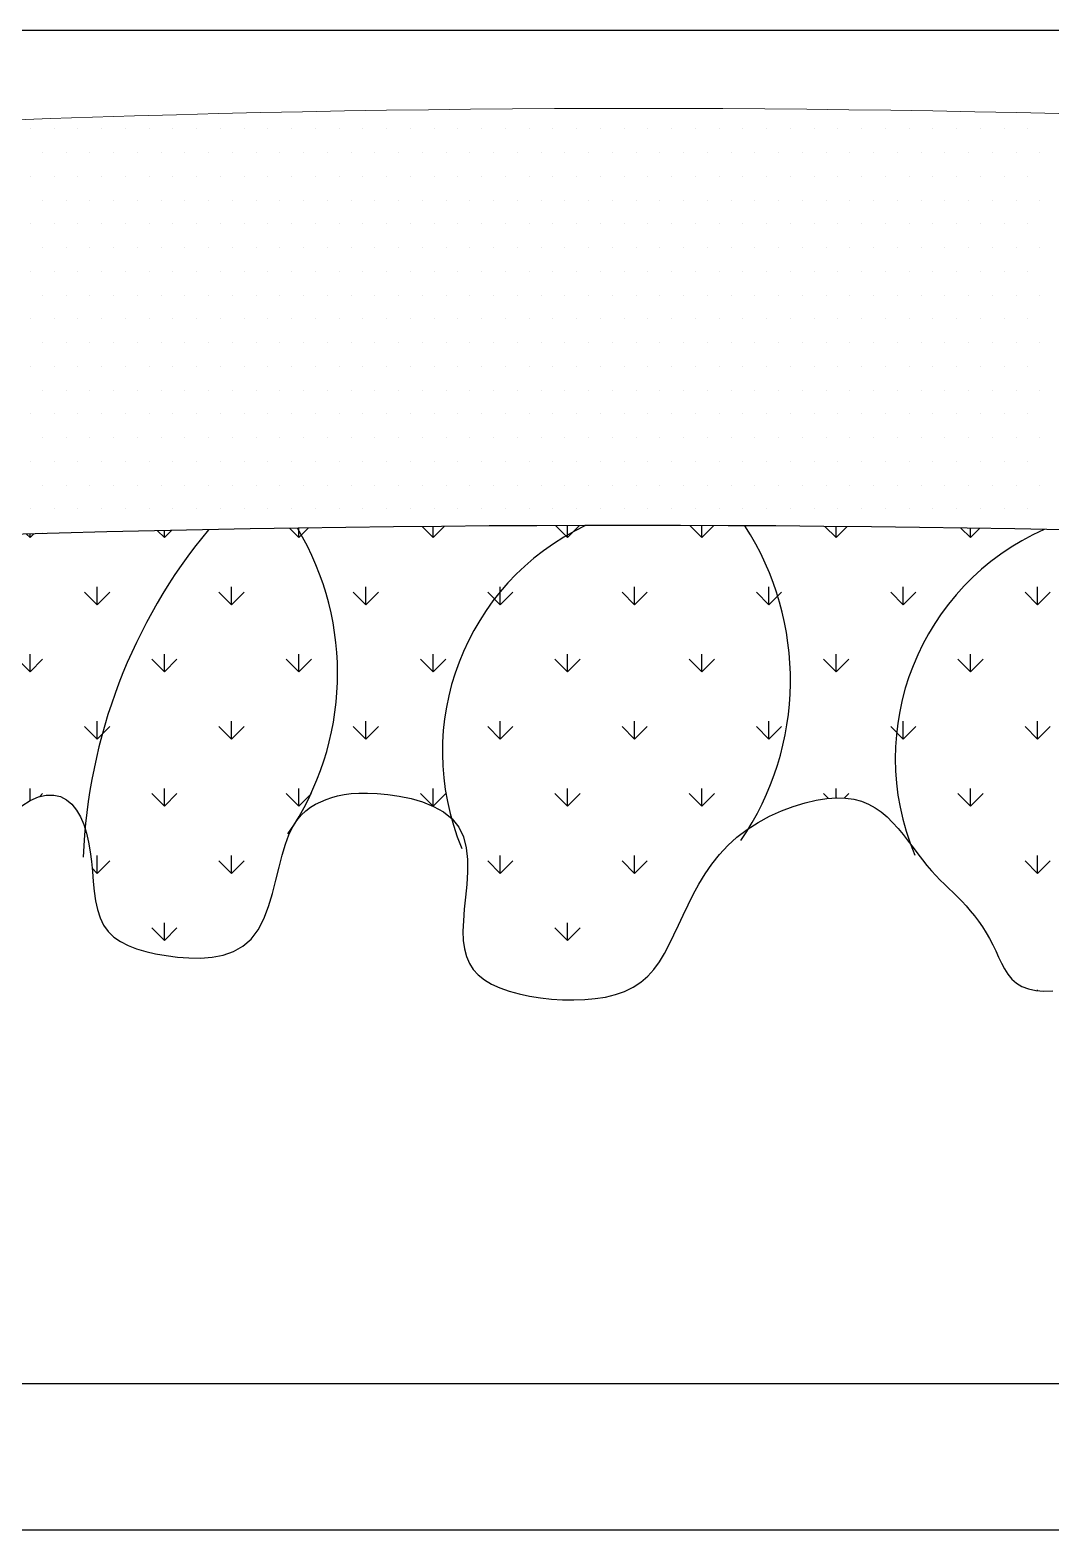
# Model space of a CAD drawing. Header units: millimetres. Extents: x -12161372 to 46643, y -9506984 to 15358.
# Drawn here: x 41096.7 to 41142.7, y 1097.9 to 1165.6 of the extents above; entities that cross this region are included whole.
import ezdxf

# ---------------------------------------------------------------- set-up
doc = ezdxf.new("R2010")
doc.units = ezdxf.units.MM
doc.layers.add('BLOCK', color=6, linetype='Continuous')
doc.layers.add('sloof', color=7, linetype='Continuous')
doc.layers.add('hatch', color=7, linetype='Continuous', lineweight=5)
doc.layers.add('TAMPAK', color=20, linetype='Continuous', lineweight=13)

# ---------------------------------------------------------------- blocks, each defined once
blk = doc.blocks.new('*X748')
at = {"color": 0}
for p, q in [((217.4353, 435.2242), (217.417, 435.2425)), ((217.4353, 435.2242), (217.4547, 435.2436)), ((217.4353, 435.2242), (217.4353, 435.2431)), ((218.1424, 435.2242), (218.1067, 435.26)), ((218.1424, 435.2242), (218.1798, 435.2616)), ((218.1424, 435.2242), (218.1424, 435.2608)), ((218.8495, 435.2242), (218.8005, 435.2733)), ((218.8495, 435.2242), (218.9001, 435.2748)), ((218.8495, 435.2242), (218.8495, 435.274)), ((219.5567, 435.2242), (219.4986, 435.2823)), ((219.5567, 435.2242), (219.6158, 435.2834)), ((219.5567, 435.2242), (219.5567, 435.2829)), ((220.2638, 435.2242), (220.201, 435.287)), ((220.2638, 435.2242), (220.3269, 435.2874)), ((220.2638, 435.2242), (220.2638, 435.2872)), ((220.9709, 435.2242), (220.9077, 435.2874)), ((220.9709, 435.2242), (220.9709, 435.2872)), ((220.9709, 435.2242), (221.0336, 435.287)), ((221.678, 435.2242), (221.619, 435.2832)), ((221.678, 435.2242), (221.678, 435.2827)), ((221.678, 435.2242), (221.7359, 435.2821)), ((222.3851, 435.2242), (222.3348, 435.2745)), ((222.3851, 435.2242), (222.3851, 435.2737)), ((222.3851, 435.2242), (222.4338, 435.2729)), ((217.7889, 434.8707), (217.7226, 434.937)), ((217.7889, 434.8707), (217.7889, 434.9644)), ((217.7889, 434.8707), (217.8552, 434.937)), ((218.496, 434.8707), (218.4297, 434.937)), ((218.496, 434.8707), (218.496, 434.9644)), ((218.496, 434.8707), (218.5623, 434.937)), ((219.2031, 434.8707), (219.1368, 434.937)), ((219.2031, 434.8707), (219.2031, 434.9644)), ((219.2031, 434.8707), (219.2694, 434.937)), ((219.9102, 434.8707), (219.8439, 434.937)), ((219.9102, 434.8707), (219.9102, 434.9644)), ((219.9102, 434.8707), (219.9765, 434.937)), ((220.6173, 434.8707), (220.551, 434.937)), ((220.6173, 434.8707), (220.6173, 434.9644)), ((220.6173, 434.8707), (220.6836, 434.937)), ((221.3244, 434.8707), (221.2581, 434.937)), ((221.3244, 434.8707), (221.3244, 434.9644)), ((221.3244, 434.8707), (221.3907, 434.937)), ((222.0315, 434.8707), (221.9652, 434.937)), ((222.0315, 434.8707), (222.0315, 434.9644)), ((222.0315, 434.8707), (222.0978, 434.937)), ((222.7386, 434.8707), (222.6723, 434.937)), ((222.7386, 434.8707), (222.7386, 434.9644)), ((222.7386, 434.8707), (222.8049, 434.937)), ((217.4353, 434.5171), (217.4353, 434.6109)), ((218.1424, 434.5171), (218.1424, 434.6109)), ((218.8495, 434.5171), (218.8495, 434.6109)), ((219.5567, 434.5171), (219.5567, 434.6109)), ((220.2638, 434.5171), (220.2638, 434.6109)), ((220.9709, 434.5171), (220.9709, 434.6109)), ((221.678, 434.5171), (221.678, 434.6109)), ((222.3851, 434.5171), (222.3851, 434.6109)), ((217.4353, 434.5171), (217.369, 434.5834)), ((217.4353, 434.5171), (217.5016, 434.5834)), ((218.1424, 434.5171), (218.0762, 434.5834)), ((218.1424, 434.5171), (218.2087, 434.5834)), ((218.8495, 434.5171), (218.7833, 434.5834)), ((218.8495, 434.5171), (218.9158, 434.5834)), ((219.5567, 434.5171), (219.4904, 434.5834)), ((219.5567, 434.5171), (219.6229, 434.5834)), ((220.2638, 434.5171), (220.1975, 434.5834)), ((220.2638, 434.5171), (220.3301, 434.5834)), ((220.9709, 434.5171), (220.9046, 434.5834)), ((220.9709, 434.5171), (221.0372, 434.5834)), ((221.678, 434.5171), (221.6117, 434.5834)), ((221.678, 434.5171), (221.7443, 434.5834)), ((222.3851, 434.5171), (222.3188, 434.5834)), ((222.3851, 434.5171), (222.4514, 434.5834)), ((217.7889, 434.1636), (217.7226, 434.2299)), ((217.7889, 434.1636), (217.7889, 434.2573)), ((217.7889, 434.1636), (217.8552, 434.2299)), ((218.496, 434.1636), (218.4297, 434.2299)), ((218.496, 434.1636), (218.496, 434.2573)), ((218.496, 434.1636), (218.5623, 434.2299)), ((219.2031, 434.1636), (219.1368, 434.2299)), ((219.2031, 434.1636), (219.2031, 434.2573)), ((219.2031, 434.1636), (219.2694, 434.2299)), ((219.9102, 434.1636), (219.8439, 434.2299)), ((219.9102, 434.1636), (219.9102, 434.2573)), ((219.9102, 434.1636), (219.9765, 434.2299)), ((220.6173, 434.1636), (220.551, 434.2299)), ((220.6173, 434.1636), (220.6173, 434.2573)), ((220.6173, 434.1636), (220.6836, 434.2299)), ((221.3244, 434.1636), (221.2581, 434.2299)), ((221.3244, 434.1636), (221.3244, 434.2573)), ((221.3244, 434.1636), (221.3907, 434.2299)), ((222.0315, 434.1636), (221.9652, 434.2299)), ((222.0315, 434.1636), (222.0315, 434.2573)), ((222.0315, 434.1636), (222.0978, 434.2299)), ((222.7386, 434.1636), (222.6723, 434.2299)), ((222.7386, 434.1636), (222.7386, 434.2573)), ((222.7386, 434.1636), (222.8049, 434.2299)), ((217.4353, 433.8401), (217.4353, 433.9038)), ((218.1424, 433.81), (218.1424, 433.9038)), ((218.8495, 433.81), (218.8495, 433.9038)), ((219.5567, 433.8103), (219.5567, 433.9038)), ((220.2638, 433.81), (220.2638, 433.9038)), ((220.9709, 433.81), (220.9709, 433.9038)), ((221.678, 433.8539), (221.678, 433.9038)), ((222.3851, 433.81), (222.3851, 433.9038)), ((217.4861, 433.8608), (217.5016, 433.8763)), ((218.1424, 433.81), (218.0762, 433.8763)), ((218.1424, 433.81), (218.2087, 433.8763)), ((218.8495, 433.81), (218.7833, 433.8763)), ((218.8495, 433.81), (218.9158, 433.8763)), ((219.5562, 433.8105), (219.4904, 433.8763)), ((219.5569, 433.8102), (219.6229, 433.8763)), ((220.2638, 433.81), (220.1975, 433.8763)), ((220.2638, 433.81), (220.3301, 433.8763)), ((220.9709, 433.81), (220.9046, 433.8763)), ((220.9709, 433.81), (221.0372, 433.8763)), ((221.637, 433.851), (221.6117, 433.8763)), ((221.7209, 433.8529), (221.7443, 433.8763)), ((222.3851, 433.81), (222.3188, 433.8763)), ((222.3851, 433.81), (222.4514, 433.8763)), ((217.7889, 433.4565), (217.7889, 433.5502)), ((217.7889, 433.4565), (217.8552, 433.5227)), ((218.496, 433.4565), (218.4297, 433.5227)), ((218.496, 433.4565), (218.496, 433.5502)), ((218.496, 433.4565), (218.5623, 433.5227)), ((219.9102, 433.4565), (219.8439, 433.5227)), ((219.9102, 433.4565), (219.9102, 433.5502)), ((219.9102, 433.4565), (219.9765, 433.5227)), ((220.6173, 433.4565), (220.551, 433.5227)), ((220.6173, 433.4565), (220.6173, 433.5502)), ((220.6173, 433.4565), (220.6836, 433.5227)), ((222.7386, 433.4565), (222.6723, 433.5227)), ((222.7386, 433.4565), (222.7386, 433.5502)), ((222.7386, 433.4565), (222.8049, 433.5227)), ((217.7889, 433.4565), (217.762, 433.4834)), ((218.1424, 433.1029), (218.1424, 433.1967)), ((220.2638, 433.1029), (220.2638, 433.1967)), ((218.1424, 433.1029), (218.0762, 433.1692)), ((218.1424, 433.1029), (218.2087, 433.1692)), ((220.2638, 433.1029), (220.1975, 433.1692)), ((220.2638, 433.1029), (220.3301, 433.1692)), ((222.7386, 432.8397), (222.7386, 432.8431))]:
    blk.add_line(p, q, dxfattribs=at)
blk = doc.blocks.new('*X749')
at = {"color": 0}
for p, q in [((217.4375, 437.375), (217.4375, 437.375)), ((217.5625, 437.375), (217.5625, 437.375)), ((217.6875, 437.375), (217.6875, 437.375)), ((217.8125, 437.375), (217.8125, 437.375)), ((217.9375, 437.375), (217.9375, 437.375)), ((218.0625, 437.375), (218.0625, 437.375)), ((218.1875, 437.375), (218.1875, 437.375)), ((218.3125, 437.375), (218.3125, 437.375)), ((218.4375, 437.375), (218.4375, 437.375)), ((218.5625, 437.375), (218.5625, 437.375)), ((218.6875, 437.375), (218.6875, 437.375)), ((218.8125, 437.375), (218.8125, 437.375)), ((218.9375, 437.375), (218.9375, 437.375)), ((219.0625, 437.375), (219.0625, 437.375)), ((219.1875, 437.375), (219.1875, 437.375)), ((219.3125, 437.375), (219.3125, 437.375)), ((219.4375, 437.375), (219.4375, 437.375)), ((219.5625, 437.375), (219.5625, 437.375)), ((219.6875, 437.375), (219.6875, 437.375)), ((219.8125, 437.375), (219.8125, 437.375)), ((219.9375, 437.375), (219.9375, 437.375)), ((220.0625, 437.375), (220.0625, 437.375)), ((220.1875, 437.375), (220.1875, 437.375)), ((220.3125, 437.375), (220.3125, 437.375)), ((220.4375, 437.375), (220.4375, 437.375)), ((220.5625, 437.375), (220.5625, 437.375)), ((220.6875, 437.375), (220.6875, 437.375)), ((220.8125, 437.375), (220.8125, 437.375)), ((220.9375, 437.375), (220.9375, 437.375)), ((221.0625, 437.375), (221.0625, 437.375)), ((221.1875, 437.375), (221.1875, 437.375)), ((221.3125, 437.375), (221.3125, 437.375)), ((221.4375, 437.375), (221.4375, 437.375)), ((221.5625, 437.375), (221.5625, 437.375)), ((221.6875, 437.375), (221.6875, 437.375)), ((221.8125, 437.375), (221.8125, 437.375)), ((221.9375, 437.375), (221.9375, 437.375)), ((222.0625, 437.375), (222.0625, 437.375)), ((222.1875, 437.375), (222.1875, 437.375)), ((222.3125, 437.375), (222.3125, 437.375)), ((222.4375, 437.375), (222.4375, 437.375)), ((222.5625, 437.375), (222.5625, 437.375)), ((222.6875, 437.375), (222.6875, 437.375)), ((217.5, 437.25), (217.5, 437.25)), ((217.625, 437.25), (217.625, 437.25)), ((217.75, 437.25), (217.75, 437.25)), ((217.875, 437.25), (217.875, 437.25)), ((218, 437.25), (218, 437.25)), ((218.125, 437.25), (218.125, 437.25)), ((218.25, 437.25), (218.25, 437.25)), ((218.375, 437.25), (218.375, 437.25)), ((218.5, 437.25), (218.5, 437.25)), ((218.625, 437.25), (218.625, 437.25)), ((218.75, 437.25), (218.75, 437.25)), ((218.875, 437.25), (218.875, 437.25)), ((219, 437.25), (219, 437.25)), ((219.125, 437.25), (219.125, 437.25)), ((219.25, 437.25), (219.25, 437.25)), ((219.375, 437.25), (219.375, 437.25)), ((219.5, 437.25), (219.5, 437.25)), ((219.625, 437.25), (219.625, 437.25)), ((219.75, 437.25), (219.75, 437.25)), ((219.875, 437.25), (219.875, 437.25)), ((220, 437.25), (220, 437.25)), ((220.125, 437.25), (220.125, 437.25)), ((220.25, 437.25), (220.25, 437.25)), ((220.375, 437.25), (220.375, 437.25)), ((220.5, 437.25), (220.5, 437.25)), ((220.625, 437.25), (220.625, 437.25)), ((220.75, 437.25), (220.75, 437.25)), ((220.875, 437.25), (220.875, 437.25)), ((221, 437.25), (221, 437.25)), ((221.125, 437.25), (221.125, 437.25)), ((221.25, 437.25), (221.25, 437.25)), ((221.375, 437.25), (221.375, 437.25)), ((221.5, 437.25), (221.5, 437.25)), ((221.625, 437.25), (221.625, 437.25)), ((221.75, 437.25), (221.75, 437.25)), ((221.875, 437.25), (221.875, 437.25)), ((222, 437.25), (222, 437.25)), ((222.125, 437.25), (222.125, 437.25)), ((222.25, 437.25), (222.25, 437.25)), ((222.375, 437.25), (222.375, 437.25)), ((222.5, 437.25), (222.5, 437.25)), ((222.625, 437.25), (222.625, 437.25)), ((222.75, 437.25), (222.75, 437.25)), ((217.4375, 437.125), (217.4375, 437.125)), ((217.5625, 437.125), (217.5625, 437.125)), ((217.6875, 437.125), (217.6875, 437.125)), ((217.8125, 437.125), (217.8125, 437.125)), ((217.9375, 437.125), (217.9375, 437.125)), ((218.0625, 437.125), (218.0625, 437.125)), ((218.1875, 437.125), (218.1875, 437.125)), ((218.3125, 437.125), (218.3125, 437.125)), ((218.4375, 437.125), (218.4375, 437.125)), ((218.5625, 437.125), (218.5625, 437.125)), ((218.6875, 437.125), (218.6875, 437.125)), ((218.8125, 437.125), (218.8125, 437.125)), ((218.9375, 437.125), (218.9375, 437.125)), ((219.0625, 437.125), (219.0625, 437.125)), ((219.1875, 437.125), (219.1875, 437.125)), ((219.3125, 437.125), (219.3125, 437.125)), ((219.4375, 437.125), (219.4375, 437.125)), ((219.5625, 437.125), (219.5625, 437.125)), ((219.6875, 437.125), (219.6875, 437.125)), ((219.8125, 437.125), (219.8125, 437.125)), ((219.9375, 437.125), (219.9375, 437.125)), ((220.0625, 437.125), (220.0625, 437.125)), ((220.1875, 437.125), (220.1875, 437.125)), ((220.3125, 437.125), (220.3125, 437.125)), ((220.4375, 437.125), (220.4375, 437.125)), ((220.5625, 437.125), (220.5625, 437.125)), ((220.6875, 437.125), (220.6875, 437.125)), ((220.8125, 437.125), (220.8125, 437.125)), ((220.9375, 437.125), (220.9375, 437.125)), ((221.0625, 437.125), (221.0625, 437.125)), ((221.1875, 437.125), (221.1875, 437.125)), ((221.3125, 437.125), (221.3125, 437.125)), ((221.4375, 437.125), (221.4375, 437.125)), ((221.5625, 437.125), (221.5625, 437.125)), ((221.6875, 437.125), (221.6875, 437.125)), ((221.8125, 437.125), (221.8125, 437.125)), ((221.9375, 437.125), (221.9375, 437.125)), ((222.0625, 437.125), (222.0625, 437.125)), ((222.1875, 437.125), (222.1875, 437.125)), ((222.3125, 437.125), (222.3125, 437.125)), ((222.4375, 437.125), (222.4375, 437.125)), ((222.5625, 437.125), (222.5625, 437.125)), ((222.6875, 437.125), (222.6875, 437.125)), ((217.5, 437), (217.5, 437)), ((217.625, 437), (217.625, 437)), ((217.75, 437), (217.75, 437)), ((217.875, 437), (217.875, 437)), ((218, 437), (218, 437)), ((218.125, 437), (218.125, 437)), ((218.25, 437), (218.25, 437)), ((218.375, 437), (218.375, 437)), ((218.5, 437), (218.5, 437)), ((218.625, 437), (218.625, 437)), ((218.75, 437), (218.75, 437)), ((218.875, 437), (218.875, 437)), ((219, 437), (219, 437)), ((219.125, 437), (219.125, 437)), ((219.25, 437), (219.25, 437)), ((219.375, 437), (219.375, 437)), ((219.5, 437), (219.5, 437)), ((219.625, 437), (219.625, 437)), ((219.75, 437), (219.75, 437)), ((219.875, 437), (219.875, 437)), ((220, 437), (220, 437)), ((220.125, 437), (220.125, 437)), ((220.25, 437), (220.25, 437)), ((220.375, 437), (220.375, 437)), ((220.5, 437), (220.5, 437)), ((220.625, 437), (220.625, 437)), ((220.75, 437), (220.75, 437)), ((220.875, 437), (220.875, 437)), ((221, 437), (221, 437)), ((221.125, 437), (221.125, 437)), ((221.25, 437), (221.25, 437)), ((221.375, 437), (221.375, 437)), ((221.5, 437), (221.5, 437)), ((221.625, 437), (221.625, 437)), ((221.75, 437), (221.75, 437)), ((221.875, 437), (221.875, 437)), ((222, 437), (222, 437)), ((222.125, 437), (222.125, 437)), ((222.25, 437), (222.25, 437)), ((222.375, 437), (222.375, 437)), ((222.5, 437), (222.5, 437)), ((222.625, 437), (222.625, 437)), ((222.75, 437), (222.75, 437)), ((217.4375, 436.875), (217.4375, 436.875)), ((217.5625, 436.875), (217.5625, 436.875)), ((217.6875, 436.875), (217.6875, 436.875)), ((217.8125, 436.875), (217.8125, 436.875)), ((217.9375, 436.875), (217.9375, 436.875)), ((218.0625, 436.875), (218.0625, 436.875)), ((218.1875, 436.875), (218.1875, 436.875)), ((218.3125, 436.875), (218.3125, 436.875)), ((218.4375, 436.875), (218.4375, 436.875)), ((218.5625, 436.875), (218.5625, 436.875)), ((218.6875, 436.875), (218.6875, 436.875)), ((218.8125, 436.875), (218.8125, 436.875)), ((218.9375, 436.875), (218.9375, 436.875)), ((219.0625, 436.875), (219.0625, 436.875)), ((219.1875, 436.875), (219.1875, 436.875)), ((219.3125, 436.875), (219.3125, 436.875)), ((219.4375, 436.875), (219.4375, 436.875)), ((219.5625, 436.875), (219.5625, 436.875)), ((219.6875, 436.875), (219.6875, 436.875)), ((219.8125, 436.875), (219.8125, 436.875)), ((219.9375, 436.875), (219.9375, 436.875)), ((220.0625, 436.875), (220.0625, 436.875)), ((220.1875, 436.875), (220.1875, 436.875)), ((220.3125, 436.875), (220.3125, 436.875)), ((220.4375, 436.875), (220.4375, 436.875)), ((220.5625, 436.875), (220.5625, 436.875)), ((220.6875, 436.875), (220.6875, 436.875)), ((220.8125, 436.875), (220.8125, 436.875)), ((220.9375, 436.875), (220.9375, 436.875)), ((221.0625, 436.875), (221.0625, 436.875)), ((221.1875, 436.875), (221.1875, 436.875)), ((221.3125, 436.875), (221.3125, 436.875)), ((221.4375, 436.875), (221.4375, 436.875)), ((221.5625, 436.875), (221.5625, 436.875)), ((221.6875, 436.875), (221.6875, 436.875)), ((221.8125, 436.875), (221.8125, 436.875)), ((221.9375, 436.875), (221.9375, 436.875)), ((222.0625, 436.875), (222.0625, 436.875)), ((222.1875, 436.875), (222.1875, 436.875)), ((222.3125, 436.875), (222.3125, 436.875)), ((222.4375, 436.875), (222.4375, 436.875)), ((222.5625, 436.875), (222.5625, 436.875)), ((222.6875, 436.875), (222.6875, 436.875)), ((217.5, 436.75), (217.5, 436.75)), ((217.625, 436.75), (217.625, 436.75)), ((217.75, 436.75), (217.75, 436.75)), ((217.875, 436.75), (217.875, 436.75)), ((218, 436.75), (218, 436.75)), ((218.125, 436.75), (218.125, 436.75)), ((218.25, 436.75), (218.25, 436.75)), ((218.375, 436.75), (218.375, 436.75)), ((218.5, 436.75), (218.5, 436.75)), ((218.625, 436.75), (218.625, 436.75)), ((218.75, 436.75), (218.75, 436.75)), ((218.875, 436.75), (218.875, 436.75)), ((219, 436.75), (219, 436.75)), ((219.125, 436.75), (219.125, 436.75)), ((219.25, 436.75), (219.25, 436.75)), ((219.375, 436.75), (219.375, 436.75)), ((219.5, 436.75), (219.5, 436.75)), ((219.625, 436.75), (219.625, 436.75)), ((219.75, 436.75), (219.75, 436.75)), ((219.875, 436.75), (219.875, 436.75)), ((220, 436.75), (220, 436.75)), ((220.125, 436.75), (220.125, 436.75)), ((220.25, 436.75), (220.25, 436.75)), ((220.375, 436.75), (220.375, 436.75)), ((220.5, 436.75), (220.5, 436.75)), ((220.625, 436.75), (220.625, 436.75)), ((220.75, 436.75), (220.75, 436.75)), ((220.875, 436.75), (220.875, 436.75)), ((221, 436.75), (221, 436.75)), ((221.125, 436.75), (221.125, 436.75)), ((221.25, 436.75), (221.25, 436.75)), ((221.375, 436.75), (221.375, 436.75)), ((221.5, 436.75), (221.5, 436.75)), ((221.625, 436.75), (221.625, 436.75)), ((221.75, 436.75), (221.75, 436.75)), ((221.875, 436.75), (221.875, 436.75)), ((222, 436.75), (222, 436.75)), ((222.125, 436.75), (222.125, 436.75)), ((222.25, 436.75), (222.25, 436.75)), ((222.375, 436.75), (222.375, 436.75)), ((222.5, 436.75), (222.5, 436.75)), ((222.625, 436.75), (222.625, 436.75)), ((222.75, 436.75), (222.75, 436.75)), ((217.4375, 436.625), (217.4375, 436.625)), ((217.5625, 436.625), (217.5625, 436.625)), ((217.6875, 436.625), (217.6875, 436.625)), ((217.8125, 436.625), (217.8125, 436.625)), ((217.9375, 436.625), (217.9375, 436.625)), ((218.0625, 436.625), (218.0625, 436.625)), ((218.1875, 436.625), (218.1875, 436.625)), ((218.3125, 436.625), (218.3125, 436.625)), ((218.4375, 436.625), (218.4375, 436.625)), ((218.5625, 436.625), (218.5625, 436.625)), ((218.6875, 436.625), (218.6875, 436.625)), ((218.8125, 436.625), (218.8125, 436.625)), ((218.9375, 436.625), (218.9375, 436.625)), ((219.0625, 436.625), (219.0625, 436.625)), ((219.1875, 436.625), (219.1875, 436.625)), ((219.3125, 436.625), (219.3125, 436.625)), ((219.4375, 436.625), (219.4375, 436.625)), ((219.5625, 436.625), (219.5625, 436.625)), ((219.6875, 436.625), (219.6875, 436.625)), ((219.8125, 436.625), (219.8125, 436.625)), ((219.9375, 436.625), (219.9375, 436.625)), ((220.0625, 436.625), (220.0625, 436.625)), ((220.1875, 436.625), (220.1875, 436.625)), ((220.3125, 436.625), (220.3125, 436.625)), ((220.4375, 436.625), (220.4375, 436.625)), ((220.5625, 436.625), (220.5625, 436.625)), ((220.6875, 436.625), (220.6875, 436.625)), ((220.8125, 436.625), (220.8125, 436.625)), ((220.9375, 436.625), (220.9375, 436.625)), ((221.0625, 436.625), (221.0625, 436.625)), ((221.1875, 436.625), (221.1875, 436.625)), ((221.3125, 436.625), (221.3125, 436.625)), ((221.4375, 436.625), (221.4375, 436.625)), ((221.5625, 436.625), (221.5625, 436.625)), ((221.6875, 436.625), (221.6875, 436.625)), ((221.8125, 436.625), (221.8125, 436.625)), ((221.9375, 436.625), (221.9375, 436.625)), ((222.0625, 436.625), (222.0625, 436.625)), ((222.1875, 436.625), (222.1875, 436.625)), ((222.3125, 436.625), (222.3125, 436.625)), ((222.4375, 436.625), (222.4375, 436.625)), ((222.5625, 436.625), (222.5625, 436.625)), ((222.6875, 436.625), (222.6875, 436.625)), ((217.5, 436.5), (217.5, 436.5)), ((217.625, 436.5), (217.625, 436.5)), ((217.75, 436.5), (217.75, 436.5)), ((217.875, 436.5), (217.875, 436.5)), ((218, 436.5), (218, 436.5)), ((218.125, 436.5), (218.125, 436.5)), ((218.25, 436.5), (218.25, 436.5)), ((218.375, 436.5), (218.375, 436.5)), ((218.5, 436.5), (218.5, 436.5)), ((218.625, 436.5), (218.625, 436.5)), ((218.75, 436.5), (218.75, 436.5)), ((218.875, 436.5), (218.875, 436.5)), ((219, 436.5), (219, 436.5)), ((219.125, 436.5), (219.125, 436.5)), ((219.25, 436.5), (219.25, 436.5)), ((219.375, 436.5), (219.375, 436.5)), ((219.5, 436.5), (219.5, 436.5)), ((219.625, 436.5), (219.625, 436.5)), ((219.75, 436.5), (219.75, 436.5)), ((219.875, 436.5), (219.875, 436.5)), ((220, 436.5), (220, 436.5)), ((220.125, 436.5), (220.125, 436.5)), ((220.25, 436.5), (220.25, 436.5)), ((220.375, 436.5), (220.375, 436.5)), ((220.5, 436.5), (220.5, 436.5)), ((220.625, 436.5), (220.625, 436.5)), ((220.75, 436.5), (220.75, 436.5)), ((220.875, 436.5), (220.875, 436.5)), ((221, 436.5), (221, 436.5)), ((221.125, 436.5), (221.125, 436.5)), ((221.25, 436.5), (221.25, 436.5)), ((221.375, 436.5), (221.375, 436.5)), ((221.5, 436.5), (221.5, 436.5)), ((221.625, 436.5), (221.625, 436.5)), ((221.75, 436.5), (221.75, 436.5)), ((221.875, 436.5), (221.875, 436.5)), ((222, 436.5), (222, 436.5)), ((222.125, 436.5), (222.125, 436.5)), ((222.25, 436.5), (222.25, 436.5)), ((222.375, 436.5), (222.375, 436.5)), ((222.5, 436.5), (222.5, 436.5)), ((222.625, 436.5), (222.625, 436.5)), ((222.75, 436.5), (222.75, 436.5)), ((217.4375, 436.375), (217.4375, 436.375)), ((217.5625, 436.375), (217.5625, 436.375)), ((217.6875, 436.375), (217.6875, 436.375)), ((217.8125, 436.375), (217.8125, 436.375)), ((217.9375, 436.375), (217.9375, 436.375)), ((218.0625, 436.375), (218.0625, 436.375)), ((218.1875, 436.375), (218.1875, 436.375)), ((218.3125, 436.375), (218.3125, 436.375)), ((218.4375, 436.375), (218.4375, 436.375)), ((218.5625, 436.375), (218.5625, 436.375)), ((218.6875, 436.375), (218.6875, 436.375)), ((218.8125, 436.375), (218.8125, 436.375)), ((218.9375, 436.375), (218.9375, 436.375)), ((219.0625, 436.375), (219.0625, 436.375)), ((219.1875, 436.375), (219.1875, 436.375)), ((219.3125, 436.375), (219.3125, 436.375)), ((219.4375, 436.375), (219.4375, 436.375)), ((219.5625, 436.375), (219.5625, 436.375)), ((219.6875, 436.375), (219.6875, 436.375)), ((219.8125, 436.375), (219.8125, 436.375)), ((219.9375, 436.375), (219.9375, 436.375)), ((220.0625, 436.375), (220.0625, 436.375)), ((220.1875, 436.375), (220.1875, 436.375)), ((220.3125, 436.375), (220.3125, 436.375)), ((220.4375, 436.375), (220.4375, 436.375)), ((220.5625, 436.375), (220.5625, 436.375)), ((220.6875, 436.375), (220.6875, 436.375)), ((220.8125, 436.375), (220.8125, 436.375)), ((220.9375, 436.375), (220.9375, 436.375)), ((221.0625, 436.375), (221.0625, 436.375)), ((221.1875, 436.375), (221.1875, 436.375)), ((221.3125, 436.375), (221.3125, 436.375)), ((221.4375, 436.375), (221.4375, 436.375)), ((221.5625, 436.375), (221.5625, 436.375)), ((221.6875, 436.375), (221.6875, 436.375)), ((221.8125, 436.375), (221.8125, 436.375)), ((221.9375, 436.375), (221.9375, 436.375)), ((222.0625, 436.375), (222.0625, 436.375)), ((222.1875, 436.375), (222.1875, 436.375)), ((222.3125, 436.375), (222.3125, 436.375)), ((222.4375, 436.375), (222.4375, 436.375)), ((222.5625, 436.375), (222.5625, 436.375)), ((222.6875, 436.375), (222.6875, 436.375)), ((217.5, 436.25), (217.5, 436.25)), ((217.625, 436.25), (217.625, 436.25)), ((217.75, 436.25), (217.75, 436.25)), ((217.875, 436.25), (217.875, 436.25)), ((218, 436.25), (218, 436.25)), ((218.125, 436.25), (218.125, 436.25)), ((218.25, 436.25), (218.25, 436.25)), ((218.375, 436.25), (218.375, 436.25)), ((218.5, 436.25), (218.5, 436.25)), ((218.625, 436.25), (218.625, 436.25)), ((218.75, 436.25), (218.75, 436.25)), ((218.875, 436.25), (218.875, 436.25)), ((219, 436.25), (219, 436.25)), ((219.125, 436.25), (219.125, 436.25)), ((219.25, 436.25), (219.25, 436.25)), ((219.375, 436.25), (219.375, 436.25)), ((219.5, 436.25), (219.5, 436.25)), ((219.625, 436.25), (219.625, 436.25)), ((219.75, 436.25), (219.75, 436.25)), ((219.875, 436.25), (219.875, 436.25)), ((220, 436.25), (220, 436.25)), ((220.125, 436.25), (220.125, 436.25)), ((220.25, 436.25), (220.25, 436.25)), ((220.375, 436.25), (220.375, 436.25)), ((220.5, 436.25), (220.5, 436.25)), ((220.625, 436.25), (220.625, 436.25)), ((220.75, 436.25), (220.75, 436.25)), ((220.875, 436.25), (220.875, 436.25)), ((221, 436.25), (221, 436.25)), ((221.125, 436.25), (221.125, 436.25)), ((221.25, 436.25), (221.25, 436.25)), ((221.375, 436.25), (221.375, 436.25)), ((221.5, 436.25), (221.5, 436.25)), ((221.625, 436.25), (221.625, 436.25)), ((221.75, 436.25), (221.75, 436.25)), ((221.875, 436.25), (221.875, 436.25)), ((222, 436.25), (222, 436.25)), ((222.125, 436.25), (222.125, 436.25)), ((222.25, 436.25), (222.25, 436.25)), ((222.375, 436.25), (222.375, 436.25)), ((222.5, 436.25), (222.5, 436.25)), ((222.625, 436.25), (222.625, 436.25)), ((222.75, 436.25), (222.75, 436.25)), ((217.4375, 436.125), (217.4375, 436.125)), ((217.5625, 436.125), (217.5625, 436.125)), ((217.6875, 436.125), (217.6875, 436.125)), ((217.8125, 436.125), (217.8125, 436.125)), ((217.9375, 436.125), (217.9375, 436.125)), ((218.0625, 436.125), (218.0625, 436.125)), ((218.1875, 436.125), (218.1875, 436.125)), ((218.3125, 436.125), (218.3125, 436.125)), ((218.4375, 436.125), (218.4375, 436.125)), ((218.5625, 436.125), (218.5625, 436.125)), ((218.6875, 436.125), (218.6875, 436.125)), ((218.8125, 436.125), (218.8125, 436.125)), ((218.9375, 436.125), (218.9375, 436.125)), ((219.0625, 436.125), (219.0625, 436.125)), ((219.1875, 436.125), (219.1875, 436.125)), ((219.3125, 436.125), (219.3125, 436.125)), ((219.4375, 436.125), (219.4375, 436.125)), ((219.5625, 436.125), (219.5625, 436.125)), ((219.6875, 436.125), (219.6875, 436.125)), ((219.8125, 436.125), (219.8125, 436.125)), ((219.9375, 436.125), (219.9375, 436.125)), ((220.0625, 436.125), (220.0625, 436.125)), ((220.1875, 436.125), (220.1875, 436.125)), ((220.3125, 436.125), (220.3125, 436.125)), ((220.4375, 436.125), (220.4375, 436.125)), ((220.5625, 436.125), (220.5625, 436.125)), ((220.6875, 436.125), (220.6875, 436.125)), ((220.8125, 436.125), (220.8125, 436.125)), ((220.9375, 436.125), (220.9375, 436.125)), ((221.0625, 436.125), (221.0625, 436.125)), ((221.1875, 436.125), (221.1875, 436.125)), ((221.3125, 436.125), (221.3125, 436.125)), ((221.4375, 436.125), (221.4375, 436.125)), ((221.5625, 436.125), (221.5625, 436.125)), ((221.6875, 436.125), (221.6875, 436.125)), ((221.8125, 436.125), (221.8125, 436.125)), ((221.9375, 436.125), (221.9375, 436.125)), ((222.0625, 436.125), (222.0625, 436.125)), ((222.1875, 436.125), (222.1875, 436.125)), ((222.3125, 436.125), (222.3125, 436.125)), ((222.4375, 436.125), (222.4375, 436.125)), ((222.5625, 436.125), (222.5625, 436.125)), ((222.6875, 436.125), (222.6875, 436.125)), ((217.5, 436), (217.5, 436)), ((217.625, 436), (217.625, 436)), ((217.75, 436), (217.75, 436)), ((217.875, 436), (217.875, 436)), ((218, 436), (218, 436)), ((218.125, 436), (218.125, 436)), ((218.25, 436), (218.25, 436)), ((218.375, 436), (218.375, 436)), ((218.5, 436), (218.5, 436)), ((218.625, 436), (218.625, 436)), ((218.75, 436), (218.75, 436)), ((218.875, 436), (218.875, 436)), ((219, 436), (219, 436)), ((219.125, 436), (219.125, 436)), ((219.25, 436), (219.25, 436)), ((219.375, 436), (219.375, 436)), ((219.5, 436), (219.5, 436)), ((219.625, 436), (219.625, 436)), ((219.75, 436), (219.75, 436)), ((219.875, 436), (219.875, 436)), ((220, 436), (220, 436)), ((220.125, 436), (220.125, 436)), ((220.25, 436), (220.25, 436)), ((220.375, 436), (220.375, 436)), ((220.5, 436), (220.5, 436)), ((220.625, 436), (220.625, 436)), ((220.75, 436), (220.75, 436)), ((220.875, 436), (220.875, 436)), ((221, 436), (221, 436)), ((221.125, 436), (221.125, 436)), ((221.25, 436), (221.25, 436)), ((221.375, 436), (221.375, 436)), ((221.5, 436), (221.5, 436)), ((221.625, 436), (221.625, 436)), ((221.75, 436), (221.75, 436)), ((221.875, 436), (221.875, 436)), ((222, 436), (222, 436)), ((222.125, 436), (222.125, 436)), ((222.25, 436), (222.25, 436)), ((222.375, 436), (222.375, 436)), ((222.5, 436), (222.5, 436)), ((222.625, 436), (222.625, 436)), ((222.75, 436), (222.75, 436)), ((217.4375, 435.875), (217.4375, 435.875)), ((217.5625, 435.875), (217.5625, 435.875)), ((217.6875, 435.875), (217.6875, 435.875)), ((217.8125, 435.875), (217.8125, 435.875)), ((217.9375, 435.875), (217.9375, 435.875)), ((218.0625, 435.875), (218.0625, 435.875)), ((218.1875, 435.875), (218.1875, 435.875)), ((218.3125, 435.875), (218.3125, 435.875)), ((218.4375, 435.875), (218.4375, 435.875)), ((218.5625, 435.875), (218.5625, 435.875)), ((218.6875, 435.875), (218.6875, 435.875)), ((218.8125, 435.875), (218.8125, 435.875)), ((218.9375, 435.875), (218.9375, 435.875)), ((219.0625, 435.875), (219.0625, 435.875)), ((219.1875, 435.875), (219.1875, 435.875)), ((219.3125, 435.875), (219.3125, 435.875)), ((219.4375, 435.875), (219.4375, 435.875)), ((219.5625, 435.875), (219.5625, 435.875)), ((219.6875, 435.875), (219.6875, 435.875)), ((219.8125, 435.875), (219.8125, 435.875)), ((219.9375, 435.875), (219.9375, 435.875)), ((220.0625, 435.875), (220.0625, 435.875)), ((220.1875, 435.875), (220.1875, 435.875)), ((220.3125, 435.875), (220.3125, 435.875)), ((220.4375, 435.875), (220.4375, 435.875)), ((220.5625, 435.875), (220.5625, 435.875)), ((220.6875, 435.875), (220.6875, 435.875)), ((220.8125, 435.875), (220.8125, 435.875)), ((220.9375, 435.875), (220.9375, 435.875)), ((221.0625, 435.875), (221.0625, 435.875)), ((221.1875, 435.875), (221.1875, 435.875)), ((221.3125, 435.875), (221.3125, 435.875)), ((221.4375, 435.875), (221.4375, 435.875)), ((221.5625, 435.875), (221.5625, 435.875)), ((221.6875, 435.875), (221.6875, 435.875)), ((221.8125, 435.875), (221.8125, 435.875)), ((221.9375, 435.875), (221.9375, 435.875)), ((222.0625, 435.875), (222.0625, 435.875)), ((222.1875, 435.875), (222.1875, 435.875)), ((222.3125, 435.875), (222.3125, 435.875)), ((222.4375, 435.875), (222.4375, 435.875)), ((222.5625, 435.875), (222.5625, 435.875)), ((222.6875, 435.875), (222.6875, 435.875)), ((217.5, 435.75), (217.5, 435.75)), ((217.625, 435.75), (217.625, 435.75)), ((217.75, 435.75), (217.75, 435.75)), ((217.875, 435.75), (217.875, 435.75)), ((218, 435.75), (218, 435.75)), ((218.125, 435.75), (218.125, 435.75)), ((218.25, 435.75), (218.25, 435.75)), ((218.375, 435.75), (218.375, 435.75)), ((218.5, 435.75), (218.5, 435.75)), ((218.625, 435.75), (218.625, 435.75)), ((218.75, 435.75), (218.75, 435.75)), ((218.875, 435.75), (218.875, 435.75)), ((219, 435.75), (219, 435.75)), ((219.125, 435.75), (219.125, 435.75)), ((219.25, 435.75), (219.25, 435.75)), ((219.375, 435.75), (219.375, 435.75)), ((219.5, 435.75), (219.5, 435.75)), ((219.625, 435.75), (219.625, 435.75)), ((219.75, 435.75), (219.75, 435.75)), ((219.875, 435.75), (219.875, 435.75)), ((220, 435.75), (220, 435.75)), ((220.125, 435.75), (220.125, 435.75)), ((220.25, 435.75), (220.25, 435.75)), ((220.375, 435.75), (220.375, 435.75)), ((220.5, 435.75), (220.5, 435.75)), ((220.625, 435.75), (220.625, 435.75)), ((220.75, 435.75), (220.75, 435.75)), ((220.875, 435.75), (220.875, 435.75)), ((221, 435.75), (221, 435.75)), ((221.125, 435.75), (221.125, 435.75)), ((221.25, 435.75), (221.25, 435.75)), ((221.375, 435.75), (221.375, 435.75)), ((221.5, 435.75), (221.5, 435.75)), ((221.625, 435.75), (221.625, 435.75)), ((221.75, 435.75), (221.75, 435.75)), ((221.875, 435.75), (221.875, 435.75)), ((222, 435.75), (222, 435.75)), ((222.125, 435.75), (222.125, 435.75)), ((222.25, 435.75), (222.25, 435.75)), ((222.375, 435.75), (222.375, 435.75)), ((222.5, 435.75), (222.5, 435.75)), ((222.625, 435.75), (222.625, 435.75)), ((222.75, 435.75), (222.75, 435.75)), ((217.4375, 435.625), (217.4375, 435.625)), ((217.5625, 435.625), (217.5625, 435.625)), ((217.6875, 435.625), (217.6875, 435.625)), ((217.8125, 435.625), (217.8125, 435.625)), ((217.9375, 435.625), (217.9375, 435.625)), ((218.0625, 435.625), (218.0625, 435.625)), ((218.1875, 435.625), (218.1875, 435.625)), ((218.3125, 435.625), (218.3125, 435.625)), ((218.4375, 435.625), (218.4375, 435.625)), ((218.5625, 435.625), (218.5625, 435.625)), ((218.6875, 435.625), (218.6875, 435.625)), ((218.8125, 435.625), (218.8125, 435.625)), ((218.9375, 435.625), (218.9375, 435.625)), ((219.0625, 435.625), (219.0625, 435.625)), ((219.1875, 435.625), (219.1875, 435.625)), ((219.3125, 435.625), (219.3125, 435.625)), ((219.4375, 435.625), (219.4375, 435.625)), ((219.5625, 435.625), (219.5625, 435.625)), ((219.6875, 435.625), (219.6875, 435.625)), ((219.8125, 435.625), (219.8125, 435.625)), ((219.9375, 435.625), (219.9375, 435.625)), ((220.0625, 435.625), (220.0625, 435.625)), ((220.1875, 435.625), (220.1875, 435.625)), ((220.3125, 435.625), (220.3125, 435.625)), ((220.4375, 435.625), (220.4375, 435.625)), ((220.5625, 435.625), (220.5625, 435.625)), ((220.6875, 435.625), (220.6875, 435.625)), ((220.8125, 435.625), (220.8125, 435.625)), ((220.9375, 435.625), (220.9375, 435.625)), ((221.0625, 435.625), (221.0625, 435.625)), ((221.1875, 435.625), (221.1875, 435.625)), ((221.3125, 435.625), (221.3125, 435.625)), ((221.4375, 435.625), (221.4375, 435.625)), ((221.5625, 435.625), (221.5625, 435.625)), ((221.6875, 435.625), (221.6875, 435.625)), ((221.8125, 435.625), (221.8125, 435.625)), ((221.9375, 435.625), (221.9375, 435.625)), ((222.0625, 435.625), (222.0625, 435.625)), ((222.1875, 435.625), (222.1875, 435.625)), ((222.3125, 435.625), (222.3125, 435.625)), ((222.4375, 435.625), (222.4375, 435.625)), ((222.5625, 435.625), (222.5625, 435.625)), ((222.6875, 435.625), (222.6875, 435.625)), ((217.5, 435.5), (217.5, 435.5)), ((217.625, 435.5), (217.625, 435.5)), ((217.75, 435.5), (217.75, 435.5)), ((217.875, 435.5), (217.875, 435.5)), ((218, 435.5), (218, 435.5)), ((218.125, 435.5), (218.125, 435.5)), ((218.25, 435.5), (218.25, 435.5)), ((218.375, 435.5), (218.375, 435.5)), ((218.5, 435.5), (218.5, 435.5)), ((218.625, 435.5), (218.625, 435.5)), ((218.75, 435.5), (218.75, 435.5)), ((218.875, 435.5), (218.875, 435.5)), ((219, 435.5), (219, 435.5)), ((219.125, 435.5), (219.125, 435.5)), ((219.25, 435.5), (219.25, 435.5)), ((219.375, 435.5), (219.375, 435.5)), ((219.5, 435.5), (219.5, 435.5)), ((219.625, 435.5), (219.625, 435.5)), ((219.75, 435.5), (219.75, 435.5)), ((219.875, 435.5), (219.875, 435.5)), ((220, 435.5), (220, 435.5)), ((220.125, 435.5), (220.125, 435.5)), ((220.25, 435.5), (220.25, 435.5)), ((220.375, 435.5), (220.375, 435.5)), ((220.5, 435.5), (220.5, 435.5)), ((220.625, 435.5), (220.625, 435.5)), ((220.75, 435.5), (220.75, 435.5)), ((220.875, 435.5), (220.875, 435.5)), ((221, 435.5), (221, 435.5)), ((221.125, 435.5), (221.125, 435.5)), ((221.25, 435.5), (221.25, 435.5)), ((221.375, 435.5), (221.375, 435.5)), ((221.5, 435.5), (221.5, 435.5)), ((221.625, 435.5), (221.625, 435.5)), ((221.75, 435.5), (221.75, 435.5)), ((221.875, 435.5), (221.875, 435.5)), ((222, 435.5), (222, 435.5)), ((222.125, 435.5), (222.125, 435.5)), ((222.25, 435.5), (222.25, 435.5)), ((222.375, 435.5), (222.375, 435.5)), ((222.5, 435.5), (222.5, 435.5)), ((222.625, 435.5), (222.625, 435.5)), ((222.75, 435.5), (222.75, 435.5)), ((217.4375, 435.375), (217.4375, 435.375)), ((217.5625, 435.375), (217.5625, 435.375)), ((217.6875, 435.375), (217.6875, 435.375)), ((217.8125, 435.375), (217.8125, 435.375)), ((217.9375, 435.375), (217.9375, 435.375)), ((218.0625, 435.375), (218.0625, 435.375)), ((218.1875, 435.375), (218.1875, 435.375)), ((218.3125, 435.375), (218.3125, 435.375)), ((218.4375, 435.375), (218.4375, 435.375)), ((218.5625, 435.375), (218.5625, 435.375)), ((218.6875, 435.375), (218.6875, 435.375)), ((218.8125, 435.375), (218.8125, 435.375)), ((218.9375, 435.375), (218.9375, 435.375)), ((219.0625, 435.375), (219.0625, 435.375)), ((219.1875, 435.375), (219.1875, 435.375)), ((219.3125, 435.375), (219.3125, 435.375)), ((219.4375, 435.375), (219.4375, 435.375)), ((219.5625, 435.375), (219.5625, 435.375)), ((219.6875, 435.375), (219.6875, 435.375)), ((219.8125, 435.375), (219.8125, 435.375)), ((219.9375, 435.375), (219.9375, 435.375)), ((220.0625, 435.375), (220.0625, 435.375)), ((220.1875, 435.375), (220.1875, 435.375)), ((220.3125, 435.375), (220.3125, 435.375)), ((220.4375, 435.375), (220.4375, 435.375)), ((220.5625, 435.375), (220.5625, 435.375)), ((220.6875, 435.375), (220.6875, 435.375)), ((220.8125, 435.375), (220.8125, 435.375)), ((220.9375, 435.375), (220.9375, 435.375)), ((221.0625, 435.375), (221.0625, 435.375)), ((221.1875, 435.375), (221.1875, 435.375)), ((221.3125, 435.375), (221.3125, 435.375)), ((221.4375, 435.375), (221.4375, 435.375)), ((221.5625, 435.375), (221.5625, 435.375)), ((221.6875, 435.375), (221.6875, 435.375)), ((221.8125, 435.375), (221.8125, 435.375)), ((221.9375, 435.375), (221.9375, 435.375)), ((222.0625, 435.375), (222.0625, 435.375)), ((222.1875, 435.375), (222.1875, 435.375)), ((222.3125, 435.375), (222.3125, 435.375)), ((222.4375, 435.375), (222.4375, 435.375)), ((222.5625, 435.375), (222.5625, 435.375)), ((222.6875, 435.375), (222.6875, 435.375)), ((217.5, 435.25), (217.5, 435.25)), ((217.625, 435.25), (217.625, 435.25))]:
    blk.add_line(p, q, dxfattribs=at)
blk = doc.blocks.new('A$C06D517F4')
at = {"layer": 'BLOCK', "color": 3}
for points in [[(409.11, 501.43), (409.62, 596.55), (413.21, 668.03), (422.95, 719.24), (441.91, 753.58), (473.18, 774.4), (519.82, 785.1), (584.92, 789.04), (671.54, 789.6), (781.23, 789.6), (909.37, 789.6), (1049.81, 789.6), (1196.41, 789.6), (1343, 789.6), (1483.45, 789.6), (1611.59, 789.6), (1721.28, 789.6), (1807.9, 789.04), (1873, 785.1), (1919.64, 774.4), (1950.91, 753.58)], [(871.69, 381.16), (876.14, 384.04), (880.48, 385.93), (884.64, 386.86), (888.54, 386.88), (892.1, 386.04), (895.28, 384.4), (898.07, 382.03), (900.49, 379.01), (902.56, 375.42), (904.31, 371.35), (905.74, 366.88), (906.89, 362.09), (907.77, 357.05), (908.41, 351.87), (908.91, 346.61), (909.37, 341.37), (909.9, 336.23), (910.59, 331.28), (911.57, 326.6), (912.93, 322.28), (914.77, 318.4), (917.19, 315.03), (920.16, 312.15), (923.66, 309.71), (927.65, 307.65), (932.09, 305.94), (936.95, 304.53), (942.19, 303.37), (947.78, 302.41), (953.66, 301.63), (959.73, 301.14), (965.84, 301.05), (971.86, 301.49), (977.67, 302.59), (983.12, 304.47), (988.09, 307.25), (992.45, 311.07), (996.09, 315.98), (999.1, 321.79), (1001.6, 328.23), (1003.7, 335.06), (1005.52, 342.02), (1007.17, 348.84), (1008.77, 355.27), (1010.45, 361.05), (1012.29, 365.99), (1014.3, 370.12), (1016.47, 373.53), (1018.78, 376.34), (1021.22, 378.63), (1023.76, 380.5), (1026.4, 382.05), (1029.12, 383.38), (1031.91, 384.56), (1034.83, 385.6), (1037.95, 386.48), (1041.33, 387.17), (1045.04, 387.66), (1049.14, 387.92), (1053.7, 387.95), (1058.79, 387.71), (1064.42, 387.18), (1070.43, 386.31), (1076.59, 385.02), (1082.67, 383.25), (1088.45, 380.94), (1093.71, 378.01), (1098.24, 374.4), (1101.79, 370.05), (1104.23, 364.92), (1105.67, 359.16), (1106.31, 352.92), (1106.34, 346.39), (1105.94, 339.73), (1105.31, 333.12), (1104.64, 326.73), (1104.13, 320.73), (1103.93, 315.26), (1104.11, 310.31), (1104.71, 305.86), (1105.76, 301.86), (1107.3, 298.27), (1109.36, 295.07), (1111.98, 292.21), (1115.19, 289.67), (1119.02, 287.4), (1123.39, 285.41), (1128.23, 283.69), (1133.45, 282.24), (1138.95, 281.06), (1144.67, 280.14), (1150.51, 279.49), (1156.4, 279.11), (1162.24, 279), (1167.99, 279.18), (1173.59, 279.7), (1178.99, 280.57), (1184.14, 281.84), (1188.98, 283.54), (1193.46, 285.69), (1197.54, 288.34), (1201.17, 291.49), (1204.41, 295.12), (1207.34, 299.16), (1210.02, 303.56), (1212.54, 308.28), (1214.96, 313.25), (1217.36, 318.41), (1219.81, 323.73), (1222.38, 329.14), (1225.13, 334.59), (1228.1, 340.01), (1231.35, 345.35), (1234.93, 350.55), (1238.89, 355.55), (1243.28, 360.29), (1248.14, 364.72), (1253.51, 368.78), (1259.29, 372.44), (1265.35, 375.69), (1271.56, 378.5), (1277.81, 380.87), (1283.96, 382.76), (1289.89, 384.16), (1295.48, 385.04), (1300.63, 385.41), (1305.35, 385.27), (1309.69, 384.65), (1313.69, 383.59), (1317.4, 382.1), (1320.85, 380.22), (1324.08, 377.97), (1327.15, 375.38), (1330.09, 372.49), (1332.92, 369.36), (1335.65, 366.06), (1338.28, 362.68), (1340.84, 359.28), (1343.33, 355.93), (1345.76, 352.73), (1348.16, 349.72), (1350.52, 346.98), (1352.85, 344.46), (1355.16, 342.12), (1357.45, 339.89), (1359.72, 337.73), (1361.99, 335.57), (1364.24, 333.37), (1366.49, 331.06), (1368.74, 328.61), (1370.97, 326.02), (1373.15, 323.29), (1375.28, 320.44), (1377.34, 317.48), (1379.29, 314.43), (1381.13, 311.29), (1382.83, 308.07), (1384.39, 304.8), (1385.88, 301.54), (1387.39, 298.36), (1388.99, 295.33), (1390.79, 292.51), (1392.86, 289.98), (1395.29, 287.82), (1398.16, 286.08), (1401.54, 284.83), (1405.41, 284.05), (1409.7, 283.72), (1414.37, 283.83)], [(573.91, 77.05), (1826.09, 77.05)]]:
    blk.add_lwpolyline(points, dxfattribs=at)
blk.add_arc((1193.31, -10728.61), 11257.38, 85.902444, 94.098679, dxfattribs=at)
at = {"layer": 'BLOCK', "color": 1}
for centre, radius, start, end in [((1192.14, 342.87), 288.28, 140.41707, 177.75461), ((888.38, 450.82), 149.56, 325.63806, 30.79681), ((1224.91, 409.65), 131.79, 115.35244, 202.71541), ((1126.74, 447.35), 149.56, 325.63806, 32.91474), ((1463.27, 406.18), 131.79, 113.88029, 202.71541)]:
    blk.add_arc(centre, radius, start, end, dxfattribs=at)
at = {"layer": 'hatch', "color": 1}
blk.add_arc((1196.41, -8176.15), 8924.48, 85.454305, 94.545695, dxfattribs=at)
at = {"layer": 'BLOCK', "color": 2, "xscale": 100, "yscale": 100, "zscale": 100}
for name in ['*X749', '*X748']:
    blk.add_blockref(name, (-20867.45, -43000), dxfattribs=at)

msp = doc.modelspace()

# ---------------------------------------------------------------- linework, layer by layer
at = {"layer": 'sloof', "ltscale": 10}
msp.add_line((41705.582, 1097.944), (41004.082, 1097.944), dxfattribs=at)

# ---------------------------------------------------------------- block references
at = {"layer": 'TAMPAK', "xscale": 0.08573955076802726, "yscale": 0.08573955076802726, "zscale": 0.08573955076802726}
msp.add_blockref('A$C06D517F4', (41021.544, 1097.944), dxfattribs=at)

doc.saveas('drawing.dxf')
